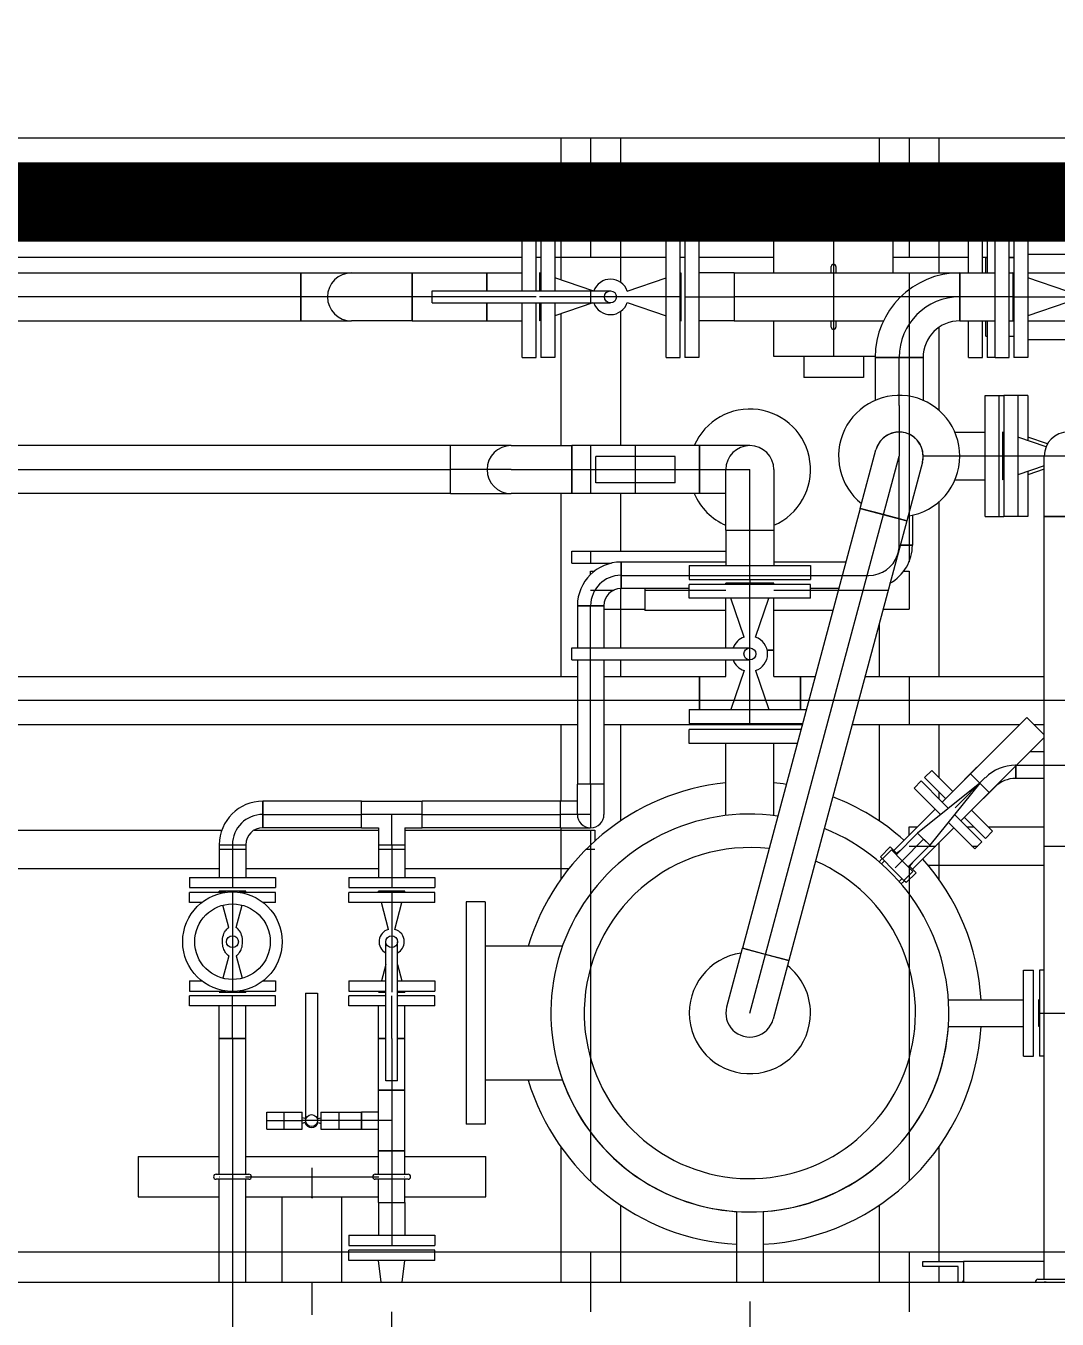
# Model space of a CAD drawing. Header units: inches. Extents: x 517790 to 538444, y 301815 to 302461.
# Drawn here: x 517889.4 to 517890.623, y 302347.446 to 302348.98 of the extents above; entities that cross this region are included whole.
import ezdxf

# ---------------------------------------------------------------- set-up
doc = ezdxf.new("R2010")
doc.units = ezdxf.units.IN
doc.header["$MEASUREMENT"] = 0
doc.linetypes.add('BLAST PROOF PARTITION-EMBED 1_DWG$0$DIVIDE2', pattern=[0.625, 0.25, -0.125, 0, -0.125, 0, -0.125])
doc.layers.add('Layout', color=6, linetype='Continuous', lineweight=15)
for name, color, linetype in [('电气-接地设计-接地线', 3, '接地线'), ('硅胶总平面底图 工艺装置区', 253, 'Continuous'), ('硅胶总平面底图0804', 253, 'Continuous')]:
    doc.layers.add(name, color=color, linetype=linetype)
doc.styles.add('EESLTYPE', font='TXT.shx')
doc.linetypes.add('接地线', pattern='A,500,["/",EESLTYPE,S=200,R=0,X=0,Y=-100],-200,60,-200', length=960)

msp = doc.modelspace()

# ---------------------------------------------------------------- linework, layer by layer
at = {"layer": 'Layout', "color": 9, "lineweight": -3}
msp.add_arc((517888.1581, 302345.937), 10.9625, 0, 86.22389, dxfattribs=at)
at = {"layer": '电气-接地设计-接地线', "color": 1, "linetype": '接地线', "ltscale": 0.005, "const_width": 0.0944}
msp.add_lwpolyline([(517880.4229, 302348.7714), (517892.3704, 302348.7714)], dxfattribs=at)
at = {"layer": '硅胶总平面底图 工艺装置区', "linetype": 'BLAST PROOF PARTITION-EMBED 1_DWG$0$DIVIDE2', "lineweight": -3, "ltscale": 400}
msp.add_line((517875.7208, 302348.8476), (517896.8661, 302348.8476), dxfattribs=at)
at = {"layer": '硅胶总平面底图 工艺装置区', "color": 253, "linetype": 'Continuous', "lineweight": -3}
for p, q in [((517889.1255, 302348.8476), (517891.2814, 302348.8476)), ((517890.0341, 302348.8476), (517890.1049, 302348.8476)), ((517890.0341, 302348.8476), (517890.0341, 302348.6788)), ((517890.0695, 302348.8476), (517890.0695, 302348.706)), ((517890.1049, 302348.8476), (517890.1049, 302348.6761)), ((517890.4117, 302348.8476), (517890.4117, 302348.7296)), ((517890.4117, 302348.8476), (517890.4825, 302348.8476)), ((517890.4471, 302348.8476), (517890.4471, 302348.706)), ((517890.4825, 302348.8476), (517890.4825, 302348.6873)), ((517890.3222, 302348.7805), (517890.3222, 302348.7296)), ((517890.3222, 302348.7805), (517890.393, 302348.7805)), ((517890.393, 302348.7805), (517890.393, 302348.7296)), ((517889.9883, 302348.6659), (517889.9883, 302348.7308)), ((517889.9883, 302348.7308), (517890.0048, 302348.7308)), ((517890.0048, 302348.6659), (517890.0048, 302348.7308)), ((517890.0105, 302348.7308), (517890.0105, 302348.6659)), ((517890.027, 302348.7308), (517890.0105, 302348.7308)), ((517890.027, 302348.7308), (517890.027, 302348.6659)), ((517890.1589, 302348.6588), (517890.1589, 302348.7308)), ((517890.1589, 302348.7308), (517890.1755, 302348.7308)), ((517890.1755, 302348.6588), (517890.1755, 302348.7308)), ((517890.1811, 302348.7308), (517890.1811, 302348.6588)), ((517890.1976, 302348.7308), (517890.1811, 302348.7308)), ((517890.1976, 302348.7308), (517890.1976, 302348.6588)), ((517890.5176, 302348.6873), (517890.5176, 302348.7308)), ((517890.5176, 302348.7308), (517890.5341, 302348.7308)), ((517890.5341, 302348.6873), (517890.5341, 302348.7308)), ((517890.5397, 302348.7308), (517890.5397, 302348.6873)), ((517890.5493, 302348.7308), (517890.5397, 302348.7308)), ((517890.5493, 302348.6588), (517890.5493, 302348.7308)), ((517890.5493, 302348.7308), (517890.5658, 302348.7308)), ((517890.5658, 302348.6588), (517890.5658, 302348.7308)), ((517890.5715, 302348.7308), (517890.5715, 302348.6588)), ((517890.588, 302348.7308), (517890.5715, 302348.7308)), ((517890.588, 302348.7308), (517890.588, 302348.6588)), ((517890.4284, 302348.7296), (517890.2868, 302348.7296)), ((517890.2868, 302348.6873), (517890.2868, 302348.7296)), ((517890.3576, 302348.7296), (517890.3576, 302348.588)), ((517890.4284, 302348.6873), (517890.4284, 302348.7296)), ((517889.3335, 302348.706), (517889.9883, 302348.706)), ((517890.0048, 302348.706), (517890.0105, 302348.706)), ((517890.027, 302348.706), (517890.1589, 302348.706)), ((517890.1755, 302348.706), (517890.1811, 302348.706)), ((517890.1976, 302348.706), (517890.2868, 302348.706)), ((517890.4284, 302348.706), (517890.5176, 302348.706)), ((517890.5341, 302348.706), (517890.5397, 302348.706)), ((517890.5383, 302348.6873), (517890.5383, 302348.7056)), ((517890.5383, 302348.7056), (517890.5397, 302348.7056)), ((517890.5658, 302348.706), (517890.5715, 302348.706)), ((517890.5658, 302348.7056), (517890.5715, 302348.7056)), ((517890.588, 302348.7093), (517890.6908, 302348.7093)), ((517889.3172, 302348.6873), (517889.7259, 302348.6873)), ((517889.7259, 302348.6588), (517889.7259, 302348.6873)), ((517889.7259, 302348.6873), (517889.7859, 302348.6873)), ((517889.7259, 302348.6873), (517889.7259, 302348.6304)), ((517889.7859, 302348.6873), (517889.8578, 302348.6873)), ((517889.8578, 302348.6873), (517889.8578, 302348.6588)), ((517889.8578, 302348.6873), (517889.9463, 302348.6873)), ((517889.8578, 302348.6304), (517889.8578, 302348.6873)), ((517889.9463, 302348.6873), (517889.9463, 302348.6659)), ((517889.9463, 302348.6659), (517889.9463, 302348.6873)), ((517889.9463, 302348.6873), (517889.9883, 302348.6873)), ((517890.009, 302348.6873), (517890.009, 302348.6659)), ((517890.0105, 302348.6868), (517890.009, 302348.6873)), ((517890.1755, 302348.6868), (517890.1769, 302348.6873)), ((517890.1769, 302348.6304), (517890.1769, 302348.6873)), ((517890.2396, 302348.6873), (517890.1976, 302348.6873)), ((517890.2396, 302348.6873), (517890.2396, 302348.6588)), ((517890.2396, 302348.6873), (517890.5073, 302348.6873)), ((517890.2396, 302348.6873), (517890.2396, 302348.6588)), ((517890.3548, 302348.6873), (517890.3548, 302348.6947)), ((517890.3604, 302348.6947), (517890.3604, 302348.6873)), ((517890.4471, 302348.6873), (517890.4471, 302348.3444)), ((517890.5073, 302348.6873), (517890.5073, 302348.6304)), ((517890.5073, 302348.6588), (517890.5073, 302348.6873)), ((517890.5073, 302348.6873), (517890.5493, 302348.6873)), ((517890.5658, 302348.6873), (517890.5715, 302348.6873)), ((517890.57, 302348.6873), (517890.57, 302348.6304)), ((517890.5715, 302348.6868), (517890.57, 302348.6873)), ((517890.588, 302348.6873), (517890.7199, 302348.6873)), ((517890.0721, 302348.6659), (517890.027, 302348.6812)), ((517890.1128, 302348.6656), (517890.1589, 302348.6812)), ((517890.6341, 302348.6656), (517890.588, 302348.6812)), ((517889.7259, 302348.6588), (517889.3172, 302348.6588)), ((517889.7574, 302348.6588), (517889.7259, 302348.6588)), ((517889.7259, 302348.6588), (517889.726, 302348.6588)), ((517889.7259, 302348.6304), (517889.7259, 302348.6588)), ((517889.726, 302348.6588), (517889.726, 302348.6588)), ((517889.7859, 302348.6588), (517889.7574, 302348.6588)), ((517889.8578, 302348.6588), (517889.7859, 302348.6588)), ((517889.8817, 302348.6588), (517889.8578, 302348.6588)), ((517889.8578, 302348.6588), (517889.8578, 302348.6304)), ((517889.8578, 302348.6588), (517889.8578, 302348.6588)), ((517889.8578, 302348.6588), (517889.8578, 302348.6588)), ((517889.8817, 302348.6588), (517889.8817, 302348.6659)), ((517889.8817, 302348.6659), (517890.093, 302348.6659)), ((517889.9463, 302348.6588), (517889.8817, 302348.6588)), ((517889.8817, 302348.6518), (517889.8817, 302348.6588)), ((517890.0048, 302348.6588), (517889.9463, 302348.6588)), ((517890.1769, 302348.6588), (517890.009, 302348.6588)), ((517890.0695, 302348.6668), (517890.0695, 302348.6509)), ((517890.1589, 302348.5869), (517890.1589, 302348.6588)), ((517890.1755, 302348.5869), (517890.1755, 302348.6588)), ((517890.1811, 302348.6588), (517890.2396, 302348.6588)), ((517890.1811, 302348.6588), (517890.1811, 302348.5869)), ((517890.1976, 302348.6588), (517890.1976, 302348.5869)), ((517890.4373, 302348.6588), (517890.2396, 302348.6588)), ((517890.2396, 302348.6588), (517890.2396, 302348.6304)), ((517890.2396, 302348.6588), (517890.2396, 302348.6304)), ((517890.5073, 302348.6588), (517890.4373, 302348.6588)), ((517890.5073, 302348.6588), (517890.5073, 302348.6588)), ((517890.5073, 302348.6588), (517890.5073, 302348.6588)), ((517890.5658, 302348.6588), (517890.5073, 302348.6588)), ((517890.5073, 302348.6304), (517890.5073, 302348.6588)), ((517890.5493, 302348.5869), (517890.5493, 302348.6588)), ((517890.57, 302348.6588), (517890.5658, 302348.6588)), ((517890.5658, 302348.5869), (517890.5658, 302348.6588)), ((517890.57, 302348.6588), (517890.7379, 302348.6588)), ((517890.5715, 302348.6588), (517890.5715, 302348.5869)), ((517890.588, 302348.6588), (517890.588, 302348.5869)), ((517889.8817, 302348.6518), (517890.093, 302348.6518)), ((517889.9463, 302348.6518), (517889.9463, 302348.6304)), ((517889.9463, 302348.6304), (517889.9463, 302348.6518)), ((517889.9883, 302348.5869), (517889.9883, 302348.6518)), ((517890.0048, 302348.5869), (517890.0048, 302348.6518)), ((517890.009, 302348.6518), (517890.009, 302348.6304)), ((517890.0105, 302348.6518), (517890.0105, 302348.5869)), ((517890.027, 302348.6518), (517890.027, 302348.5869)), ((517890.0721, 302348.6518), (517890.027, 302348.6365)), ((517890.0341, 302348.6389), (517890.0341, 302348.4824)), ((517890.1049, 302348.6416), (517890.1049, 302348.4824)), ((517890.1128, 302348.6521), (517890.1589, 302348.6365)), ((517890.6341, 302348.6521), (517890.588, 302348.6365)), ((517889.3172, 302348.6304), (517889.7259, 302348.6304)), ((517889.7259, 302348.6304), (517889.7859, 302348.6304)), ((517889.8578, 302348.6304), (517889.7859, 302348.6304)), ((517889.8578, 302348.6304), (517889.9463, 302348.6304)), ((517889.9463, 302348.6304), (517889.9883, 302348.6304)), ((517890.0105, 302348.6309), (517890.009, 302348.6304)), ((517890.1755, 302348.6309), (517890.1769, 302348.6304)), ((517890.2396, 302348.6304), (517890.1976, 302348.6304)), ((517890.2396, 302348.6304), (517890.4168, 302348.6304)), ((517890.2868, 302348.588), (517890.2868, 302348.6304)), ((517890.3548, 302348.623), (517890.3548, 302348.6304)), ((517890.3604, 302348.6304), (517890.3604, 302348.623)), ((517890.5073, 302348.6304), (517890.5493, 302348.6304)), ((517890.5176, 302348.5869), (517890.5176, 302348.6304)), ((517890.5341, 302348.5869), (517890.5341, 302348.6304)), ((517890.5383, 302348.6121), (517890.5383, 302348.6304)), ((517890.5397, 302348.6304), (517890.5397, 302348.5869)), ((517890.5658, 302348.6304), (517890.5715, 302348.6304)), ((517890.5715, 302348.6309), (517890.57, 302348.6304)), ((517890.588, 302348.6304), (517890.7199, 302348.6304)), ((517890.4825, 302348.6226), (517890.4825, 302348.5244)), ((517890.5383, 302348.6121), (517890.5397, 302348.6121)), ((517890.5658, 302348.6121), (517890.5715, 302348.6121)), ((517890.588, 302348.6083), (517890.6908, 302348.6083)), ((517889.9883, 302348.5869), (517890.0048, 302348.5869)), ((517890.027, 302348.5869), (517890.0105, 302348.5869)), ((517890.1589, 302348.5869), (517890.1755, 302348.5869)), ((517890.1976, 302348.5869), (517890.1811, 302348.5869)), ((517890.4069, 302348.588), (517890.2868, 302348.588)), ((517890.3222, 302348.588), (517890.3222, 302348.5632)), ((517890.393, 302348.588), (517890.393, 302348.5632)), ((517890.4639, 302348.5869), (517890.4069, 302348.5869)), ((517890.4069, 302348.5869), (517890.4069, 302348.5361)), ((517890.4069, 302348.5869), (517890.4639, 302348.5869)), ((517890.4354, 302348.542), (517890.4354, 302348.5869)), ((517890.4354, 302348.5869), (517890.4354, 302348.5869)), ((517890.4354, 302348.5869), (517890.4354, 302348.5869)), ((517890.4639, 302348.5869), (517890.4639, 302348.5361)), ((517890.5176, 302348.5869), (517890.5341, 302348.5869)), ((517890.5493, 302348.5869), (517890.5397, 302348.5869)), ((517890.5493, 302348.5869), (517890.5658, 302348.5869)), ((517890.588, 302348.5869), (517890.5715, 302348.5869)), ((517890.393, 302348.5632), (517890.3222, 302348.5632)), ((517890.4354, 302348.53), (517890.4354, 302348.542)), ((517890.5373, 302348.47), (517890.5373, 302348.542)), ((517890.5373, 302348.542), (517890.5538, 302348.542)), ((517890.5538, 302348.47), (517890.5538, 302348.542)), ((517890.5538, 302348.542), (517890.5595, 302348.542)), ((517890.5595, 302348.542), (517890.5595, 302348.47)), ((517890.576, 302348.542), (517890.5595, 302348.542)), ((517890.576, 302348.542), (517890.576, 302348.47)), ((517890.588, 302348.542), (517890.576, 302348.542)), ((517890.588, 302348.542), (517890.588, 302348.4884)), ((517890.4354, 302348.53), (517890.4354, 302348.47)), ((517890.4354, 302348.53), (517890.4354, 302348.53)), ((517890.5014, 302348.4985), (517890.5373, 302348.4985)), ((517890.558, 302348.4985), (517890.558, 302348.47)), ((517890.5595, 302348.498), (517890.558, 302348.4985)), ((517890.6096, 302348.481), (517890.576, 302348.4924)), ((517890.6114, 302348.4845), (517890.588, 302348.4924)), ((517889.9032, 302348.4824), (517889.3172, 302348.4824)), ((517889.9032, 302348.4254), (517889.9032, 302348.4824)), ((517889.9032, 302348.4539), (517889.9032, 302348.4824)), ((517889.9751, 302348.4824), (517889.9032, 302348.4824)), ((517889.9751, 302348.4824), (517890.0471, 302348.4824)), ((517890.0471, 302348.4254), (517890.0471, 302348.4824)), ((517890.1227, 302348.4824), (517890.0471, 302348.4824)), ((517890.0471, 302348.4824), (517890.0471, 302348.4254)), ((517890.0695, 302348.4824), (517890.0695, 302348.4254)), ((517890.1227, 302348.4254), (517890.1227, 302348.4824)), ((517890.1984, 302348.4824), (517890.1227, 302348.4824)), ((517890.1984, 302348.4254), (517890.1984, 302348.4824)), ((517890.1984, 302348.4824), (517890.1984, 302348.4254)), ((517890.2583, 302348.4824), (517890.1984, 302348.4824)), ((517890.3893, 302348.4079), (517890.4079, 302348.4774)), ((517890.4168, 302348.4006), (517890.4354, 302348.47)), ((517890.4354, 302348.4221), (517890.4354, 302348.47)), ((517890.4953, 302348.47), (517890.4639, 302348.47)), ((517890.5073, 302348.47), (517890.4953, 302348.47)), ((517890.4953, 302348.47), (517890.4953, 302348.47)), ((517890.5538, 302348.47), (517890.5073, 302348.47)), ((517890.5373, 302348.3981), (517890.5373, 302348.47)), ((517890.5538, 302348.3981), (517890.5538, 302348.47)), ((517890.558, 302348.47), (517890.5538, 302348.47)), ((517890.6074, 302348.47), (517890.558, 302348.47)), ((517890.558, 302348.47), (517890.558, 302348.4416)), ((517890.5595, 302348.47), (517890.5595, 302348.3981)), ((517890.576, 302348.47), (517890.576, 302348.3981)), ((517890.6074, 302348.3981), (517890.6074, 302348.47)), ((517890.6359, 302348.47), (517890.6074, 302348.47)), ((517890.1227, 302348.4696), (517890.0755, 302348.4696)), ((517890.0755, 302348.4382), (517890.0755, 302348.4696)), ((517890.1699, 302348.4696), (517890.1227, 302348.4696)), ((517890.1699, 302348.4382), (517890.1699, 302348.4696)), ((517890.4629, 302348.4627), (517890.4443, 302348.3932)), ((517890.6074, 302348.4583), (517890.576, 302348.4477)), ((517889.3172, 302348.4539), (517889.9032, 302348.4539)), ((517889.9032, 302348.4539), (517889.9032, 302348.4539)), ((517889.9032, 302348.4539), (517889.9032, 302348.4539)), ((517889.9466, 302348.4539), (517889.9032, 302348.4539)), ((517889.9032, 302348.4254), (517889.9032, 302348.4539)), ((517889.9751, 302348.4539), (517889.9466, 302348.4539)), ((517889.9751, 302348.4539), (517890.0471, 302348.4539)), ((517890.047, 302348.4539), (517890.047, 302348.4539)), ((517890.0471, 302348.4539), (517890.047, 302348.4539)), ((517890.0471, 302348.4539), (517890.0755, 302348.4539)), ((517890.0755, 302348.4539), (517890.1227, 302348.4539)), ((517890.1227, 302348.4539), (517890.1227, 302348.4539)), ((517890.1227, 302348.4539), (517890.1227, 302348.4539)), ((517890.1227, 302348.4539), (517890.1699, 302348.4539)), ((517890.1699, 302348.4539), (517890.1984, 302348.4539)), ((517890.1984, 302348.4539), (517890.2298, 302348.4539)), ((517890.1984, 302348.4539), (517890.1984, 302348.4539)), ((517890.2298, 302348.4539), (517890.2583, 302348.4539)), ((517890.2298, 302348.3819), (517890.2298, 302348.4539)), ((517890.2583, 302348.3819), (517890.2583, 302348.4539)), ((517890.2868, 302348.4539), (517890.2868, 302348.3819)), ((517890.5014, 302348.4416), (517890.5373, 302348.4416)), ((517890.5595, 302348.4421), (517890.558, 302348.4416)), ((517890.6074, 302348.4543), (517890.588, 302348.4477)), ((517890.588, 302348.4517), (517890.588, 302348.3981)), ((517889.9032, 302348.4254), (517889.3172, 302348.4254)), ((517889.9032, 302348.4254), (517889.9751, 302348.4254)), ((517890.0471, 302348.4254), (517889.9751, 302348.4254)), ((517890.0341, 302348.4254), (517890.0341, 302348.2084)), ((517890.1227, 302348.4254), (517890.0471, 302348.4254)), ((517890.1227, 302348.4382), (517890.0755, 302348.4382)), ((517890.1049, 302348.4254), (517890.1049, 302348.3571)), ((517890.1699, 302348.4382), (517890.1227, 302348.4382)), ((517890.1984, 302348.4254), (517890.1227, 302348.4254)), ((517890.2298, 302348.4254), (517890.1984, 302348.4254)), ((517890.4354, 302348.3644), (517890.4354, 302348.4221)), ((517890.4354, 302348.4221), (517890.4354, 302348.4221)), ((517890.4825, 302348.4157), (517890.4825, 302348.2084)), ((517890.3893, 302348.4079), (517890.2494, 302347.8861)), ((517890.2769, 302347.8787), (517890.4168, 302348.4006)), ((517890.4443, 302348.3932), (517890.3044, 302347.8714)), ((517890.3893, 302348.4079), (517890.4443, 302348.3932)), ((517890.4168, 302348.4006), (517890.3893, 302348.4079)), ((517890.4168, 302348.4006), (517890.4168, 302348.4006)), ((517890.4168, 302348.4006), (517890.4168, 302348.4006)), ((517890.4443, 302348.3932), (517890.4168, 302348.4006)), ((517890.4511, 302348.3999), (517890.4511, 302348.3644)), ((517890.5373, 302348.3981), (517890.5538, 302348.3981)), ((517890.5538, 302348.3981), (517890.5595, 302348.3981)), ((517890.576, 302348.3981), (517890.5595, 302348.3981)), ((517890.588, 302348.3981), (517890.576, 302348.3981)), ((517890.6644, 302348.3981), (517890.6074, 302348.3981)), ((517890.6074, 302348.3981), (517890.6644, 302348.3981)), ((517890.6074, 302347.4935), (517890.6074, 302348.3981)), ((517890.2298, 302348.3819), (517890.2583, 302348.3819)), ((517890.2298, 302348.3819), (517890.2298, 302348.34)), ((517890.2298, 302348.3819), (517890.2868, 302348.3819)), ((517890.2583, 302348.382), (517890.2583, 302348.3819)), ((517890.2583, 302348.382), (517890.2583, 302348.382)), ((517890.2583, 302348.3234), (517890.2583, 302348.3819)), ((517890.2583, 302348.3819), (517890.2868, 302348.3819)), ((517890.2868, 302348.3819), (517890.2868, 302348.34)), ((517890.4354, 302348.3644), (517890.4354, 302348.3644)), ((517890.4354, 302348.3644), (517890.4354, 302348.3644)), ((517890.4511, 302348.3644), (517890.4366, 302348.3644)), ((517890.4366, 302348.3644), (517890.4511, 302348.3644)), ((517890.047, 302348.343), (517890.047, 302348.3571)), ((517890.047, 302348.3571), (517890.2298, 302348.3571)), ((517890.0695, 302348.3571), (517890.0695, 302348.343)), ((517890.047, 302348.343), (517890.0943, 302348.343)), ((517890.0695, 302348.3297), (517890.0695, 302348.3335)), ((517890.0695, 302348.3335), (517890.074, 302348.3335)), ((517890.1055, 302348.3442), (517890.1055, 302348.3127)), ((517890.1055, 302348.3284), (517890.1055, 302348.3442)), ((517890.2298, 302348.3442), (517890.1055, 302348.3442)), ((517890.1864, 302348.34), (517890.2583, 302348.34)), ((517890.1864, 302348.34), (517890.1864, 302348.3234)), ((517890.2583, 302348.34), (517890.3303, 302348.34)), ((517890.3722, 302348.3442), (517890.2868, 302348.3442)), ((517890.3303, 302348.34), (517890.3303, 302348.3234)), ((517890.4409, 302348.3335), (517890.4471, 302348.3335)), ((517890.4471, 302348.3335), (517890.4471, 302348.2882)), ((517890.1055, 302348.3284), (517890.1055, 302348.3284)), ((517890.1055, 302348.3284), (517890.1055, 302348.3284)), ((517890.1055, 302348.3284), (517890.1864, 302348.3284)), ((517890.1055, 302348.3127), (517890.1055, 302348.3284)), ((517890.1864, 302348.3284), (517890.3303, 302348.3284)), ((517890.1864, 302348.3234), (517890.2583, 302348.3234)), ((517890.2583, 302348.3178), (517890.1864, 302348.3178)), ((517890.1864, 302348.3013), (517890.1864, 302348.3178)), ((517890.2583, 302348.3192), (517890.2298, 302348.3192)), ((517890.2303, 302348.3178), (517890.2298, 302348.3192)), ((517890.2583, 302348.3234), (517890.2583, 302348.3192)), ((517890.2583, 302348.3234), (517890.3303, 302348.3234)), ((517890.2583, 302348.1514), (517890.2583, 302348.3192)), ((517890.2868, 302348.3192), (517890.2583, 302348.3192)), ((517890.3303, 302348.3178), (517890.2583, 302348.3178)), ((517890.2863, 302348.3178), (517890.2868, 302348.3192)), ((517890.3303, 302348.3284), (517890.368, 302348.3284)), ((517890.3303, 302348.3013), (517890.3303, 302348.3178)), ((517890.368, 302348.3284), (517890.3994, 302348.3284)), ((517890.3994, 302348.3284), (517890.3994, 302348.3284)), ((517890.3994, 302348.3284), (517890.3994, 302348.3284)), ((517890.0695, 302348.3109), (517890.0972, 302348.3109)), ((517890.1049, 302348.3127), (517890.1049, 302348.2424)), ((517890.1864, 302348.3127), (517890.1055, 302348.3127)), ((517890.1339, 302348.3127), (517890.1339, 302348.2869)), ((517890.1339, 302348.3109), (517890.2298, 302348.3109)), ((517890.2583, 302348.3013), (517890.1864, 302348.3013)), ((517890.2298, 302348.2424), (517890.2298, 302348.3013)), ((517890.2516, 302348.2552), (517890.2359, 302348.3013)), ((517890.3303, 302348.3013), (517890.2583, 302348.3013)), ((517890.2651, 302348.2552), (517890.2807, 302348.3013)), ((517890.2868, 302348.3109), (517890.4222, 302348.3109)), ((517890.2868, 302348.2398), (517890.2868, 302348.3013)), ((517890.3637, 302348.3127), (517890.3303, 302348.3127)), ((517890.0853, 302348.2925), (517890.0538, 302348.2925)), ((517890.0538, 302348.2925), (517890.0538, 302348.2424)), ((517890.0538, 302348.2925), (517890.0853, 302348.2925)), ((517890.0695, 302348.2424), (517890.0695, 302348.2925)), ((517890.0695, 302348.2925), (517890.0695, 302348.2925)), ((517890.0695, 302348.2925), (517890.0695, 302348.2925)), ((517890.0853, 302348.2925), (517890.0853, 302348.2424)), ((517890.0853, 302348.2882), (517890.1339, 302348.2882)), ((517890.2298, 302348.2869), (517890.1339, 302348.2869)), ((517890.3568, 302348.2869), (517890.2868, 302348.2869)), ((517890.4161, 302348.2882), (517890.4471, 302348.2882)), ((517890.4117, 302348.2717), (517890.4117, 302348.2084)), ((517890.047, 302348.2353), (517890.047, 302348.2424)), ((517890.047, 302348.2424), (517890.2583, 302348.2424)), ((517890.0695, 302348.2282), (517890.0695, 302348.2424)), ((517890.2788, 302348.2398), (517890.2868, 302348.2398)), ((517890.2868, 302348.2398), (517890.2788, 302348.2398)), ((517890.2868, 302348.2084), (517890.2868, 302348.2398)), ((517890.047, 302348.2282), (517890.047, 302348.2353)), ((517890.047, 302348.2282), (517890.2583, 302348.2282)), ((517890.0538, 302348.2282), (517890.0538, 302348.0808)), ((517890.0695, 302348.0808), (517890.0695, 302348.2282)), ((517890.0853, 302348.2282), (517890.0853, 302348.0808)), ((517890.1049, 302348.2282), (517890.1049, 302348.2084)), ((517890.2298, 302348.2084), (517890.2298, 302348.2282)), ((517890.2516, 302348.2155), (517890.2359, 302348.1694)), ((517890.2651, 302348.2155), (517890.2807, 302348.1694)), ((517889.3172, 302348.2084), (517890.0538, 302348.2084)), ((517890.0853, 302348.2084), (517890.1984, 302348.2084)), ((517890.1984, 302348.1694), (517890.1984, 302348.2084)), ((517890.1984, 302348.2084), (517890.2298, 302348.2084)), ((517890.1984, 302348.2084), (517890.1984, 302348.1694)), ((517890.2868, 302348.2084), (517890.3183, 302348.2084)), ((517890.3183, 302348.2084), (517890.3183, 302348.1694)), ((517890.3183, 302348.2084), (517890.3358, 302348.2084)), ((517890.3183, 302348.1694), (517890.3183, 302348.2084)), ((517890.3947, 302348.2084), (517890.6074, 302348.2084)), ((517890.4471, 302348.2084), (517890.4471, 302348.1514)), ((517890.0538, 302348.1799), (517889.3172, 302348.1799)), ((517890.0853, 302348.1799), (517890.0538, 302348.1799)), ((517890.1984, 302348.1799), (517890.0853, 302348.1799)), ((517890.2395, 302348.1799), (517890.1984, 302348.1799)), ((517890.1984, 302348.1799), (517890.1984, 302348.1799)), ((517890.1984, 302348.1799), (517890.1984, 302348.1799)), ((517890.2771, 302348.1799), (517890.2395, 302348.1799)), ((517890.3183, 302348.1799), (517890.2771, 302348.1799)), ((517890.3282, 302348.1799), (517890.3183, 302348.1799)), ((517890.3183, 302348.1799), (517890.3183, 302348.1799)), ((517890.3871, 302348.1799), (517890.3282, 302348.1799)), ((517890.6074, 302348.1799), (517890.3871, 302348.1799)), ((517890.6644, 302348.1799), (517890.6074, 302348.1799)), ((517890.1864, 302348.1694), (517890.2583, 302348.1694)), ((517890.1864, 302348.1694), (517890.1864, 302348.1528)), ((517890.2583, 302348.1694), (517890.3253, 302348.1694)), ((517889.3172, 302348.1514), (517890.0538, 302348.1514)), ((517890.0341, 302348.1514), (517890.0341, 302348.0606)), ((517890.0853, 302348.1514), (517890.1984, 302348.1514)), ((517890.1049, 302348.1514), (517890.1049, 302348.0371)), ((517890.1864, 302348.1528), (517890.2583, 302348.1528)), ((517890.1984, 302348.1514), (517890.1984, 302348.1528)), ((517890.1984, 302348.1528), (517890.1984, 302348.1514)), ((517890.1984, 302348.1514), (517890.2298, 302348.1514)), ((517890.2303, 302348.1528), (517890.2298, 302348.1514)), ((517890.2298, 302348.1514), (517890.2868, 302348.1514)), ((517890.2583, 302348.1528), (517890.3209, 302348.1528)), ((517890.2863, 302348.1528), (517890.2868, 302348.1514)), ((517890.2868, 302348.1514), (517890.3183, 302348.1514)), ((517890.3183, 302348.1528), (517890.3183, 302348.1514)), ((517890.3183, 302348.1514), (517890.3183, 302348.1528)), ((517890.3183, 302348.1514), (517890.3205, 302348.1514)), ((517890.3795, 302348.1514), (517890.5783, 302348.1514)), ((517890.4117, 302348.1514), (517890.4117, 302348.0371)), ((517890.4825, 302348.1514), (517890.4825, 302348.0886)), ((517890.5868, 302348.16), (517890.5201, 302348.0932)), ((517890.6074, 302348.1394), (517890.5868, 302348.16)), ((517890.5954, 302348.1514), (517890.6074, 302348.1514)), ((517890.2583, 302348.1458), (517890.1864, 302348.1458)), ((517890.1864, 302348.1292), (517890.1864, 302348.1458)), ((517890.319, 302348.1458), (517890.2583, 302348.1458)), ((517890.6074, 302348.1361), (517890.5423, 302348.071)), ((517890.2583, 302348.1292), (517890.1864, 302348.1292)), ((517890.2298, 302348.0435), (517890.2298, 302348.1292)), ((517890.3146, 302348.1292), (517890.2583, 302348.1292)), ((517890.2868, 302348.0435), (517890.2868, 302348.1292)), ((517890.6074, 302348.1191), (517890.5904, 302348.1191)), ((517890.5736, 302348.1034), (517890.5735, 302348.1034)), ((517890.5735, 302348.1034), (517890.5735, 302348.1034)), ((517890.5736, 302348.1034), (517890.5747, 302348.1034)), ((517890.5736, 302348.0876), (517890.5736, 302348.1023)), ((517890.5736, 302348.1023), (517890.5736, 302348.0876)), ((517890.5747, 302348.1034), (517890.6074, 302348.1034)), ((517890.6074, 302348.1034), (517890.6644, 302348.1034)), ((517890.4741, 302348.0971), (517890.4656, 302348.0885)), ((517890.4656, 302348.0885), (517890.4905, 302348.0636)), ((517890.4741, 302348.0971), (517890.499, 302348.0722)), ((517890.5201, 302348.0932), (517890.4862, 302348.0593)), ((517890.5264, 302348.0996), (517890.499, 302348.0722)), ((517890.5016, 302348.0525), (517890.5375, 302348.0885)), ((517890.5423, 302348.071), (517890.5201, 302348.0932)), ((517890.5264, 302348.0996), (517890.5264, 302348.0996)), ((517890.5264, 302348.0996), (517890.5264, 302348.0996)), ((517890.5375, 302348.0885), (517890.5375, 302348.0885)), ((517890.5375, 302348.0885), (517890.5375, 302348.0885)), ((517890.6074, 302348.0876), (517890.5736, 302348.0876)), ((517890.0853, 302348.0808), (517890.0538, 302348.0808)), ((517890.0853, 302348.0808), (517890.0538, 302348.0808)), ((517890.0538, 302348.0448), (517890.0538, 302348.0808)), ((517890.0695, 302348.0808), (517890.0695, 302348.0808)), ((517890.0695, 302348.0808), (517890.0695, 302348.0808)), ((517890.0695, 302348.0808), (517890.0695, 302348.0448)), ((517890.0853, 302348.0808), (517890.0853, 302348.0448)), ((517890.4531, 302348.076), (517890.4616, 302348.0846)), ((517890.4846, 302348.0445), (517890.4531, 302348.076)), ((517890.5312, 302348.0821), (517890.4573, 302348.0225)), ((517890.4865, 302348.0596), (517890.4616, 302348.0846)), ((517890.5312, 302348.0821), (517890.4716, 302348.0083)), ((517890.4825, 302348.0716), (517890.4825, 302348.0636)), ((517890.5423, 302348.071), (517890.5084, 302348.0371)), ((517890.5487, 302348.0773), (517890.5213, 302348.0499)), ((517890.5486, 302348.0773), (517890.5487, 302348.0773)), ((517890.5486, 302348.0773), (517890.5487, 302348.0773)), ((517889.6807, 302348.0606), (517889.6807, 302348.0291)), ((517889.6807, 302348.0291), (517889.6807, 302348.0606)), ((517889.7976, 302348.0606), (517889.6807, 302348.0606)), ((517889.7976, 302348.0291), (517889.7976, 302348.0606)), ((517889.7976, 302348.0291), (517889.7976, 302348.0606)), ((517889.7976, 302348.0606), (517889.8695, 302348.0606)), ((517889.8695, 302348.0291), (517889.8695, 302348.0606)), ((517889.8695, 302348.0291), (517889.8695, 302348.0606)), ((517890.0336, 302348.0606), (517889.8695, 302348.0606)), ((517890.0336, 302348.0448), (517890.0336, 302348.0606)), ((517890.0538, 302348.0606), (517890.0336, 302348.0606)), ((517890.0336, 302348.0291), (517890.0336, 302348.0606)), ((517890.4937, 302348.0518), (517890.4862, 302348.0593)), ((517889.6807, 302348.0448), (517889.6807, 302348.0448)), ((517889.6807, 302348.0448), (517889.6807, 302348.0448)), ((517889.6807, 302348.0448), (517889.7976, 302348.0448)), ((517889.7976, 302348.0448), (517889.7976, 302348.0448)), ((517889.7976, 302348.0448), (517889.7976, 302348.0448)), ((517889.8695, 302348.0448), (517889.7976, 302348.0448)), ((517889.8335, 302348.0089), (517889.8335, 302348.0448)), ((517889.8695, 302348.0448), (517889.8695, 302348.0448)), ((517889.8695, 302348.0448), (517890.0336, 302348.0448)), ((517890.0336, 302348.0448), (517890.0336, 302348.0448)), ((517890.0336, 302348.0448), (517890.0336, 302348.0448)), ((517890.0538, 302348.0448), (517890.0336, 302348.0448)), ((517890.0336, 302348.0291), (517890.0336, 302348.0448)), ((517890.0695, 302348.0448), (517890.0538, 302348.0448)), ((517890.0695, 302348.0448), (517890.0695, 302348.0291)), ((517890.4289, 302348.0021), (517890.4779, 302348.0512)), ((517890.5084, 302348.0371), (517890.5009, 302348.0446)), ((517890.5127, 302348.0414), (517890.5376, 302348.0165)), ((517890.5212, 302348.0499), (517890.5461, 302348.025)), ((517889.3037, 302348.0262), (517889.632, 302348.0262)), ((517889.6704, 302348.0262), (517889.8178, 302348.0262)), ((517889.7976, 302348.0291), (517889.6807, 302348.0291)), ((517889.7976, 302348.0291), (517889.8178, 302348.0291)), ((517889.8178, 302348.0291), (517889.8178, 302348.0089)), ((517889.8493, 302348.0291), (517889.8695, 302348.0291)), ((517889.8493, 302348.0291), (517889.8493, 302348.0089)), ((517889.8493, 302348.0262), (517890.0746, 302348.0262)), ((517890.0336, 302348.0291), (517889.8695, 302348.0291)), ((517890.0336, 302348.0291), (517890.0695, 302348.0291)), ((517890.0341, 302348.0291), (517890.0341, 302347.968)), ((517890.0695, 302348.0262), (517890.0695, 302347.6097)), ((517890.0746, 302348.0262), (517890.0746, 302348.0135)), ((517890.4471, 302348.0203), (517890.4471, 302348.03)), ((517890.4471, 302348.03), (517890.4568, 302348.03)), ((517890.4512, 302347.9799), (517890.5002, 302348.0289)), ((517890.5251, 302348.004), (517890.4936, 302348.0355)), ((517890.5336, 302348.0125), (517890.5087, 302348.0374)), ((517890.5161, 302348.03), (517890.5241, 302348.03)), ((517890.5461, 302348.025), (517890.5376, 302348.0165)), ((517890.5411, 302348.03), (517890.6074, 302348.03)), ((517890.4573, 302348.0225), (517890.4319, 302347.9971)), ((517890.439, 302347.9899), (517890.4644, 302348.0154)), ((517890.4573, 302348.0225), (517890.4716, 302348.0083)), ((517890.4644, 302348.0154), (517890.4573, 302348.0225)), ((517890.4716, 302348.0083), (517890.4644, 302348.0154)), ((517890.4825, 302348.0111), (517890.4825, 302347.968)), ((517890.5251, 302348.004), (517890.5336, 302348.0125)), ((517889.629, 302348.0089), (517889.6447, 302348.0089)), ((517889.629, 302348.0089), (517889.629, 302347.9701)), ((517889.629, 302348.0089), (517889.6605, 302348.0089)), ((517889.629, 302348.0036), (517889.6605, 302348.0036)), ((517889.6447, 302348.0089), (517889.6447, 302347.958)), ((517889.6447, 302348.0089), (517889.6605, 302348.0089)), ((517889.6447, 302348.0089), (517889.6447, 302348.0089)), ((517889.6447, 302348.0089), (517889.6447, 302348.0089)), ((517889.6605, 302348.0089), (517889.6605, 302347.9701)), ((517889.8178, 302348.0089), (517889.8493, 302348.0089)), ((517889.8178, 302348.0089), (517889.8335, 302348.0089)), ((517889.8178, 302348.0089), (517889.8178, 302347.9701)), ((517889.8178, 302348.0036), (517889.8493, 302348.0036)), ((517889.8335, 302348.0089), (517889.8335, 302348.0089)), ((517889.8335, 302348.0089), (517889.8335, 302347.958)), ((517889.8335, 302348.0089), (517889.8493, 302348.0089)), ((517889.8493, 302348.0089), (517889.8493, 302347.9701)), ((517890.0642, 302348.0036), (517890.0746, 302348.0036)), ((517890.4131, 302347.9947), (517890.4247, 302348.0063)), ((517890.4157, 302347.9921), (517890.4131, 302347.9947)), ((517890.4157, 302347.9921), (517890.4263, 302348.0027)), ((517890.433, 302347.9981), (517890.4247, 302348.0063)), ((517890.439, 302347.9899), (517890.4263, 302348.0027)), ((517890.4368, 302348.0019), (517890.4324, 302347.9986)), ((517890.4716, 302348.0083), (517890.4461, 302347.9828)), ((517890.4471, 302348.0074), (517890.4787, 302348.0074)), ((517890.5217, 302348.0074), (517890.5285, 302348.0074)), ((517890.6074, 302348.0074), (517891.0308, 302348.0074)), ((517889.1919, 302347.9809), (517889.629, 302347.9809)), ((517889.6605, 302347.9809), (517889.8178, 302347.9809)), ((517889.8493, 302347.9809), (517890.0439, 302347.9809)), ((517890.4115, 302347.9888), (517890.4152, 302347.9926)), ((517890.4143, 302347.9864), (517890.4178, 302347.9899)), ((517890.4284, 302347.9793), (517890.4157, 302347.9921)), ((517890.4411, 302347.9666), (517890.4284, 302347.9793)), ((517890.4305, 302347.9815), (517890.439, 302347.9899)), ((517890.4517, 302347.9772), (517890.439, 302347.9899)), ((517890.4471, 302347.9847), (517890.4471, 302347.6097)), ((517890.4554, 302347.9757), (517890.4472, 302347.9839)), ((517890.451, 302347.9877), (517890.4477, 302347.9834)), ((517890.4697, 302347.9847), (517890.6074, 302347.9847)), ((517889.5938, 302347.9701), (517889.6447, 302347.9701)), ((517889.5938, 302347.9701), (517889.5938, 302347.958)), ((517889.6447, 302347.9701), (517889.6957, 302347.9701)), ((517889.6957, 302347.9701), (517889.6957, 302347.958)), ((517889.7826, 302347.9701), (517889.8335, 302347.9701)), ((517889.7826, 302347.9701), (517889.7826, 302347.958)), ((517889.8335, 302347.9701), (517889.8845, 302347.9701)), ((517889.8845, 302347.9701), (517889.8845, 302347.958)), ((517890.4355, 302347.9652), (517890.439, 302347.9687)), ((517890.4379, 302347.9624), (517890.4416, 302347.9661)), ((517890.4411, 302347.9666), (517890.4517, 302347.9772)), ((517890.4438, 302347.964), (517890.4411, 302347.9666)), ((517890.4438, 302347.964), (517890.4554, 302347.9757)), ((517889.5938, 302347.958), (517889.6447, 302347.958)), ((517889.6371, 302347.9524), (517889.5938, 302347.9524)), ((517889.5938, 302347.9404), (517889.5938, 302347.9524)), ((517889.6605, 302347.9538), (517889.629, 302347.9538)), ((517889.6293, 302347.9524), (517889.629, 302347.9538)), ((517889.6447, 302347.958), (517889.6957, 302347.958)), ((517889.6447, 302347.9538), (517889.6447, 302347.8339)), ((517889.6957, 302347.9524), (517889.6523, 302347.9524)), ((517889.6601, 302347.9524), (517889.6605, 302347.9538)), ((517889.6957, 302347.9404), (517889.6957, 302347.9524)), ((517889.7826, 302347.958), (517889.8335, 302347.958)), ((517889.8335, 302347.9524), (517889.7826, 302347.9524)), ((517889.7826, 302347.9404), (517889.7826, 302347.9524)), ((517889.8493, 302347.9538), (517889.8178, 302347.9538)), ((517889.8181, 302347.9524), (517889.8178, 302347.9538)), ((517889.8335, 302347.958), (517889.8845, 302347.958)), ((517889.8335, 302347.9538), (517889.8335, 302347.8339)), ((517889.8845, 302347.9524), (517889.8335, 302347.9524)), ((517889.8489, 302347.9524), (517889.8493, 302347.9538)), ((517889.8845, 302347.9404), (517889.8845, 302347.9524)), ((517889.6084, 302347.9404), (517889.5938, 302347.9404)), ((517889.6403, 302347.9106), (517889.6333, 302347.9373)), ((517889.6491, 302347.9106), (517889.6561, 302347.9373)), ((517889.6957, 302347.9404), (517889.6811, 302347.9404)), ((517889.8335, 302347.9404), (517889.7826, 302347.9404)), ((517889.8297, 302347.9084), (517889.8213, 302347.9404)), ((517889.8845, 302347.9404), (517889.8335, 302347.9404)), ((517889.8373, 302347.9084), (517889.8457, 302347.9404)), ((517889.9218, 302347.9411), (517889.9218, 302347.8092)), ((517889.9443, 302347.9411), (517889.9218, 302347.9411)), ((517889.9443, 302347.9411), (517889.9443, 302347.8092)), ((517889.8264, 302347.729), (517889.8264, 302347.8939)), ((517889.8406, 302347.729), (517889.8406, 302347.8939)), ((517890.0361, 302347.8887), (517889.9443, 302347.8887)), ((517889.6403, 302347.8772), (517889.6333, 302347.8505)), ((517889.6491, 302347.8772), (517889.6561, 302347.8505)), ((517890.2308, 302347.8166), (517890.2494, 302347.8861)), ((517890.2494, 302347.8861), (517890.3044, 302347.8714)), ((517890.2769, 302347.8787), (517890.2494, 302347.8861)), ((517890.2583, 302347.8092), (517890.2769, 302347.8787)), ((517890.2769, 302347.8787), (517890.2769, 302347.8787)), ((517890.2769, 302347.8787), (517890.2769, 302347.8787)), ((517890.3044, 302347.8714), (517890.2769, 302347.8787)), ((517890.3044, 302347.8714), (517890.2858, 302347.8019)), ((517889.8264, 302347.867), (517889.8213, 302347.8474)), ((517889.8406, 302347.867), (517889.8457, 302347.8474)), ((517890.5828, 302347.8092), (517890.5828, 302347.8602)), ((517890.5828, 302347.8602), (517890.5948, 302347.8602)), ((517890.5948, 302347.8092), (517890.5948, 302347.8602)), ((517890.6019, 302347.8602), (517890.6019, 302347.8092)), ((517890.6074, 302347.8602), (517890.6019, 302347.8602)), ((517889.5938, 302347.8474), (517889.6084, 302347.8474)), ((517889.5938, 302347.8474), (517889.5938, 302347.8354)), ((517889.6811, 302347.8474), (517889.6957, 302347.8474)), ((517889.6957, 302347.8474), (517889.6957, 302347.8354)), ((517889.7826, 302347.8474), (517889.8264, 302347.8474)), ((517889.7826, 302347.8474), (517889.7826, 302347.8354)), ((517889.8406, 302347.8474), (517889.8845, 302347.8474)), ((517889.8845, 302347.8474), (517889.8845, 302347.8354)), ((517889.5938, 302347.8354), (517889.6371, 302347.8354)), ((517889.6447, 302347.8297), (517889.5938, 302347.8297)), ((517889.5938, 302347.8177), (517889.5938, 302347.8297)), ((517889.6293, 302347.8354), (517889.629, 302347.8339)), ((517889.629, 302347.8339), (517889.6447, 302347.8339)), ((517889.6447, 302347.8339), (517889.6605, 302347.8339)), ((517889.6447, 302347.7789), (517889.6447, 302347.8297)), ((517889.6957, 302347.8297), (517889.6447, 302347.8297)), ((517889.6523, 302347.8354), (517889.6957, 302347.8354)), ((517889.6601, 302347.8354), (517889.6605, 302347.8339)), ((517889.6957, 302347.8177), (517889.6957, 302347.8297)), ((517889.7314, 302347.8327), (517889.7385, 302347.8327)), ((517889.7314, 302347.8327), (517889.7314, 302347.6817)), ((517889.7385, 302347.8327), (517889.7455, 302347.8327)), ((517889.7455, 302347.8327), (517889.7455, 302347.6817)), ((517889.7826, 302347.8354), (517889.8264, 302347.8354)), ((517889.8264, 302347.8297), (517889.7826, 302347.8297)), ((517889.7826, 302347.8177), (517889.7826, 302347.8297)), ((517889.8181, 302347.8354), (517889.8178, 302347.8339)), ((517889.8178, 302347.8339), (517889.8264, 302347.8339)), ((517889.8335, 302347.7789), (517889.8335, 302347.8297)), ((517889.8406, 302347.8354), (517889.8845, 302347.8354)), ((517889.8406, 302347.8339), (517889.8493, 302347.8339)), ((517889.8845, 302347.8297), (517889.8406, 302347.8297)), ((517889.8489, 302347.8354), (517889.8493, 302347.8339)), ((517889.8845, 302347.8177), (517889.8845, 302347.8297)), ((517889.6447, 302347.8177), (517889.5938, 302347.8177)), ((517889.629, 302347.7789), (517889.629, 302347.8177)), ((517889.6957, 302347.8177), (517889.6447, 302347.8177)), ((517889.6605, 302347.7789), (517889.6605, 302347.8177)), ((517889.8264, 302347.8177), (517889.7826, 302347.8177)), ((517889.8178, 302347.7789), (517889.8178, 302347.8177)), ((517889.8845, 302347.8177), (517889.8406, 302347.8177)), ((517889.8493, 302347.7789), (517889.8493, 302347.8177)), ((517890.4938, 302347.825), (517890.5828, 302347.825)), ((517890.6005, 302347.825), (517890.6005, 302347.7935)), ((517890.6019, 302347.8246), (517890.6005, 302347.825)), ((517889.9218, 302347.8092), (517889.9218, 302347.6774)), ((517889.9443, 302347.8092), (517889.9443, 302347.6774)), ((517890.5828, 302347.7583), (517890.5828, 302347.8092)), ((517890.5948, 302347.7583), (517890.5948, 302347.8092)), ((517890.6005, 302347.8092), (517890.6074, 302347.8092)), ((517890.6019, 302347.8092), (517890.6019, 302347.7583)), ((517890.6074, 302347.8092), (517890.6644, 302347.8092)), ((517890.4938, 302347.7935), (517890.5828, 302347.7935)), ((517890.6019, 302347.7939), (517890.6005, 302347.7935)), ((517889.6447, 302347.7789), (517889.629, 302347.7789)), ((517889.629, 302347.7789), (517889.6447, 302347.7789)), ((517889.629, 302347.6181), (517889.629, 302347.7789)), ((517889.6605, 302347.7789), (517889.6447, 302347.7789)), ((517889.6447, 302347.7789), (517889.6447, 302347.6181)), ((517889.6447, 302347.7789), (517889.6605, 302347.7789)), ((517889.6605, 302347.6181), (517889.6605, 302347.7789)), ((517889.8178, 302347.7789), (517889.8264, 302347.7789)), ((517889.8178, 302347.7177), (517889.8178, 302347.7789)), ((517889.8264, 302347.7789), (517889.8178, 302347.7789)), ((517889.8335, 302347.7789), (517889.8335, 302347.729)), ((517889.8406, 302347.7789), (517889.8493, 302347.7789)), ((517889.8493, 302347.7789), (517889.8406, 302347.7789)), ((517889.8493, 302347.7177), (517889.8493, 302347.7789)), ((517890.5828, 302347.7583), (517890.5948, 302347.7583)), ((517890.6074, 302347.7583), (517890.6019, 302347.7583)), ((517889.8335, 302347.729), (517889.8264, 302347.729)), ((517889.8335, 302347.729), (517889.8335, 302347.7177)), ((517889.8406, 302347.729), (517889.8335, 302347.729)), ((517890.0361, 302347.7298), (517889.9443, 302347.7298)), ((517889.8178, 302347.7177), (517889.8493, 302347.7177)), ((517889.8493, 302347.7176), (517889.8178, 302347.7176)), ((517889.8178, 302347.6457), (517889.8178, 302347.7176)), ((517889.8335, 302347.7177), (517889.8335, 302347.7176)), ((517889.8335, 302347.7176), (517889.8335, 302347.6457)), ((517889.8493, 302347.6457), (517889.8493, 302347.7176)), ((517889.6854, 302347.6817), (517889.6854, 302347.6918)), ((517889.6854, 302347.6918), (517889.7273, 302347.6918)), ((517889.7056, 302347.6918), (517889.7056, 302347.6817)), ((517889.7273, 302347.6817), (517889.7273, 302347.6918)), ((517889.7496, 302347.6918), (517889.7496, 302347.6716)), ((517889.7496, 302347.6918), (517889.7976, 302347.6918)), ((517889.7713, 302347.6716), (517889.7713, 302347.6918)), ((517889.7976, 302347.6918), (517889.7976, 302347.6716)), ((517889.7976, 302347.6817), (517889.7976, 302347.6918)), ((517889.8178, 302347.6918), (517889.7976, 302347.6918)), ((517889.6854, 302347.6817), (517889.7056, 302347.6817)), ((517889.6854, 302347.6716), (517889.6854, 302347.6817)), ((517889.7056, 302347.6817), (517889.7056, 302347.6716)), ((517889.7056, 302347.6817), (517889.7273, 302347.6817)), ((517889.7306, 302347.6841), (517889.7273, 302347.6851)), ((517889.7496, 302347.6817), (517889.7273, 302347.6817)), ((517889.7273, 302347.6817), (517889.7273, 302347.6817)), ((517889.7273, 302347.6817), (517889.7273, 302347.6817)), ((517889.7273, 302347.6716), (517889.7273, 302347.6817)), ((517889.7306, 302347.6793), (517889.7273, 302347.6783)), ((517889.7463, 302347.6841), (517889.7496, 302347.6851)), ((517889.7463, 302347.6793), (517889.7496, 302347.6783)), ((517889.7713, 302347.6817), (517889.7496, 302347.6817)), ((517889.7976, 302347.6817), (517889.7713, 302347.6817)), ((517889.7976, 302347.6817), (517889.7976, 302347.6817)), ((517889.7976, 302347.6817), (517889.7976, 302347.6817)), ((517889.8178, 302347.6817), (517889.7976, 302347.6817)), ((517889.7976, 302347.6716), (517889.7976, 302347.6817)), ((517889.8335, 302347.6817), (517889.8178, 302347.6817)), ((517889.9443, 302347.6774), (517889.9218, 302347.6774)), ((517889.6854, 302347.6716), (517889.7273, 302347.6716)), ((517889.7496, 302347.6716), (517889.7976, 302347.6716)), ((517889.7976, 302347.6716), (517889.8178, 302347.6716)), ((517889.8493, 302347.6457), (517889.8178, 302347.6457)), ((517889.8178, 302347.6457), (517889.8493, 302347.6457)), ((517889.8178, 302347.6181), (517889.8178, 302347.6457)), ((517889.8335, 302347.6457), (517889.8335, 302347.6457)), ((517889.8335, 302347.6457), (517889.8335, 302347.6457)), ((517889.8335, 302347.6457), (517889.8335, 302347.6181)), ((517889.8493, 302347.6181), (517889.8493, 302347.6457)), ((517890.0341, 302347.6505), (517890.0341, 302347.4901)), ((517890.4825, 302347.6505), (517890.4825, 302347.5146)), ((517889.533, 302347.6391), (517889.533, 302347.5911)), ((517889.533, 302347.6391), (517889.629, 302347.6391)), ((517889.6605, 302347.6391), (517889.8178, 302347.6391)), ((517889.8493, 302347.6391), (517889.9452, 302347.6391)), ((517889.9452, 302347.5911), (517889.9452, 302347.6391)), ((517889.6252, 302347.6181), (517889.6642, 302347.6181)), ((517889.6642, 302347.6121), (517889.6252, 302347.6121)), ((517889.629, 302347.6151), (517889.6294, 302347.6151)), ((517889.629, 302347.6151), (517889.6294, 302347.6151)), ((517889.629, 302347.4901), (517889.629, 302347.6121)), ((517889.6447, 302347.6181), (517889.6447, 302347.6121)), ((517889.6447, 302347.6121), (517889.6447, 302347.4901)), ((517889.66, 302347.6151), (517889.8182, 302347.6151)), ((517889.66, 302347.6151), (517889.6605, 302347.6151)), ((517889.6605, 302347.4901), (517889.6605, 302347.6121)), ((517889.7391, 302347.5902), (517889.7391, 302347.6255)), ((517889.814, 302347.6181), (517889.853, 302347.6181)), ((517889.853, 302347.6121), (517889.814, 302347.6121)), ((517889.8178, 302347.6151), (517889.8182, 302347.6151)), ((517889.8178, 302347.5845), (517889.8178, 302347.6121)), ((517889.8335, 302347.6181), (517889.8335, 302347.6121)), ((517889.8335, 302347.6121), (517889.8335, 302347.5845)), ((517889.8488, 302347.6151), (517889.8493, 302347.6151)), ((517889.8488, 302347.6151), (517889.8493, 302347.6151)), ((517889.8493, 302347.5845), (517889.8493, 302347.6121)), ((517889.533, 302347.5911), (517889.629, 302347.5911)), ((517889.6605, 302347.5911), (517889.8178, 302347.5911)), ((517889.7037, 302347.4901), (517889.7037, 302347.5911)), ((517889.7745, 302347.4901), (517889.7745, 302347.5911)), ((517889.8178, 302347.5845), (517889.8335, 302347.5845)), ((517889.8178, 302347.5845), (517889.8178, 302347.5457)), ((517889.8178, 302347.5845), (517889.8493, 302347.5845)), ((517889.8335, 302347.5845), (517889.8335, 302347.5336)), ((517889.8335, 302347.5845), (517889.8493, 302347.5845)), ((517889.8493, 302347.5911), (517889.9452, 302347.5911)), ((517889.8493, 302347.5845), (517889.8493, 302347.5457)), ((517890.1049, 302347.5814), (517890.1049, 302347.4901)), ((517890.4117, 302347.5814), (517890.4117, 302347.4901)), ((517890.2426, 302347.5738), (517890.2426, 302347.4901)), ((517890.2741, 302347.5738), (517890.2741, 302347.4901)), ((517889.7826, 302347.5457), (517889.8335, 302347.5457)), ((517889.7826, 302347.5457), (517889.7826, 302347.5336)), ((517889.8335, 302347.5457), (517889.8845, 302347.5457)), ((517889.8845, 302347.5457), (517889.8845, 302347.5336)), ((517889.3717, 302347.526), (517889.629, 302347.526)), ((517889.629, 302347.526), (517889.6605, 302347.526)), ((517889.6605, 302347.526), (517889.7826, 302347.526)), ((517889.7037, 302347.526), (517889.7745, 302347.526)), ((517889.7826, 302347.5336), (517889.8335, 302347.5336)), ((517889.8335, 302347.528), (517889.7826, 302347.528)), ((517889.7826, 302347.5159), (517889.7826, 302347.528)), ((517889.7826, 302347.526), (517889.8845, 302347.526)), ((517889.8335, 302347.5336), (517889.8845, 302347.5336)), ((517889.8845, 302347.528), (517889.8335, 302347.528)), ((517889.8845, 302347.5159), (517889.8845, 302347.528)), ((517889.8845, 302347.526), (517890.2426, 302347.526)), ((517890.0341, 302347.526), (517890.1049, 302347.526)), ((517890.0695, 302347.526), (517890.0695, 302347.455)), ((517890.2426, 302347.526), (517890.2741, 302347.526)), ((517890.2741, 302347.526), (517890.6074, 302347.526)), ((517890.4117, 302347.526), (517890.4825, 302347.526)), ((517890.4471, 302347.526), (517890.4471, 302347.455)), ((517890.6074, 302347.526), (517890.6644, 302347.526)), ((517889.8335, 302347.5159), (517889.7826, 302347.5159)), ((517889.8211, 302347.4901), (517889.8179, 302347.5159)), ((517889.8845, 302347.5159), (517889.8335, 302347.5159)), ((517889.846, 302347.4901), (517889.8491, 302347.5159)), ((517890.4636, 302347.5146), (517890.5115, 302347.5146)), ((517890.4636, 302347.5086), (517890.4636, 302347.5146)), ((517890.5055, 302347.5086), (517890.4636, 302347.5086)), ((517890.4825, 302347.5086), (517890.4825, 302347.4901)), ((517890.5055, 302347.4901), (517890.5055, 302347.5086)), ((517890.6074, 302347.5146), (517890.5115, 302347.5146)), ((517890.5115, 302347.5146), (517890.5115, 302347.4916)), ((517889.3441, 302347.4901), (517890.7129, 302347.4901)), ((517889.6447, 302347.4901), (517889.6447, 302347.4193)), ((517889.7391, 302347.4511), (517889.7391, 302347.4901)), ((517890.6, 302347.4935), (517890.6718, 302347.4935)), ((517890.6074, 302347.4906), (517890.6097, 302347.4906)), ((517890.6074, 302347.4906), (517890.6097, 302347.4906)), ((517890.2583, 302347.4671), (517890.2583, 302347.4193)), ((517889.8335, 302347.2477), (517889.8335, 302347.455))]:
    msp.add_line(p, q, dxfattribs=at)
for centre, radius in [((517890.093, 302348.6588), 0.00708), ((517890.2583, 302348.2353), 0.00708), ((517889.6447, 302347.8939), 0.059), ((517889.6447, 302347.8939), 0.0448), ((517889.6447, 302347.8939), 0.00708), ((517889.8335, 302347.8939), 0.00708), ((517889.7385, 302347.6817), 0.00708)]:
    msp.add_circle(centre, radius, dxfattribs=at)
for centre, radius, start, end in [((517889.7859, 302348.6588), 0.0285, 90, 270), ((517889.7859, 302348.6588), 0.0285, 90, 270), ((517890.3576, 302348.6947), 0.00283, 0, 180), ((517890.5073, 302348.5869), 0.1004, 90, 180), ((517890.093, 302348.6588), 0.021, 18.7413, 160.2779), ((517890.5073, 302348.5869), 0.0719, 90, 180), ((517890.093, 302348.6588), 0.021, 199.7221, 341.2587), ((517890.5073, 302348.5869), 0.0435, 90, 180), ((517890.3576, 302348.623), 0.00283, 180, 0), ((517890.4354, 302348.47), 0.0719, 0, 231.682), ((517890.2583, 302348.4539), 0.0719, 293.318, 156.682), ((517890.4354, 302348.47), 0.0285, 345, 165), ((517890.4354, 302348.47), 0.0285, 0, 165), ((517890.6359, 302348.47), 0.0285, 0, 180), ((517890.6359, 302348.47), 0.0285, 0, 180), ((517889.9751, 302348.4539), 0.0285, 90, 270), ((517889.9751, 302348.4539), 0.0285, 90, 270), ((517890.2583, 302348.4539), 0.0285, 0, 180), ((517890.2583, 302348.4539), 0.0285, 0, 180), ((517890.4354, 302348.47), 0.0719, 278.318, 0), ((517890.4354, 302348.47), 0.0285, 345, 0), ((517890.2583, 302348.4539), 0.0719, 203.318, 246.682), ((517890.3994, 302348.3644), 0.0517, 298.9053, 0), ((517890.3994, 302348.3644), 0.036, 349.1015, 0), ((517890.3994, 302348.3644), 0.036, 270, 340.8985), ((517890.3994, 302348.3644), 0.036, 340.8985, 349.1015), ((517890.1055, 302348.2925), 0.0517, 90, 180), ((517890.1055, 302348.2925), 0.036, 90, 180), ((517890.1055, 302348.2925), 0.0202, 90, 180), ((517890.2583, 302348.2353), 0.021, 108.7413, 160.2779), ((517890.2583, 302348.2353), 0.021, 0, 71.2587), ((517890.2583, 302348.2353), 0.021, 199.7221, 251.2587), ((517890.2583, 302348.2353), 0.021, 288.7413, 0), ((517890.5736, 302348.0524), 0.0509, 90, 135), ((517890.5736, 302348.0524), 0.0667, 132.8337, 135), ((517890.5736, 302348.0524), 0.0352, 90, 135), ((517890.2583, 302347.8092), 0.2747, 95.9495, 163.194), ((517890.2583, 302347.8092), 0.2747, 95.9495, 163.194), ((517890.2583, 302347.8092), 0.2747, 80.9495, 84.0505), ((517890.2583, 302347.8092), 0.2747, 80.9495, 84.0505), ((517889.6807, 302348.0089), 0.0517, 90, 180), ((517890.2583, 302347.8092), 0.2747, 48.29, 69.0505), ((517890.2583, 302347.8092), 0.2747, 48.29, 69.0505), ((517889.6807, 302348.0089), 0.036, 90, 180), ((517890.2583, 302347.8093), 0.236, 81.9286, 358.5676), ((517890.2583, 302347.8093), 0.236, 81.9286, 358.5676), ((517890.0695, 302348.0448), 0.0158, 180, 0), ((517890.0695, 302348.0448), 0.0158, 180, 0), ((517889.6807, 302348.0089), 0.0202, 90, 180), ((517890.2583, 302347.8093), 0.236, 358.5676, 68.0694), ((517890.2583, 302347.8093), 0.236, 358.5676, 68.0694), ((517890.2583, 302347.8092), 0.1964, 83.338, 178.5676), ((517890.2583, 302347.8092), 0.1964, 83.338, 178.5676), ((517890.2583, 302347.8092), 0.1964, 178.5676, 66.662), ((517890.2583, 302347.8092), 0.1964, 178.5676, 66.662), ((517890.2583, 302347.8092), 0.2747, 3.29, 41.71), ((517890.2583, 302347.8092), 0.2747, 3.29, 41.71), ((517889.8335, 302347.8939), 0.015, 104.7351, 241.8071), ((517889.8335, 302347.8939), 0.015, 0, 75.2649), ((517889.8335, 302347.8939), 0.015, 298.1929, 0), ((517890.2583, 302347.8092), 0.0719, 98.318, 0), ((517890.2583, 302347.8092), 0.0719, 0, 51.682), ((517890.2583, 302347.8092), 0.0285, 165, 345), ((517890.2583, 302347.8092), 0.0285, 165, 345), ((517890.2583, 302347.8092), 0.2747, 273.29, 356.71), ((517890.2583, 302347.8092), 0.2747, 273.29, 356.71), ((517890.2583, 302347.8092), 0.236, 273.8303, 356.1697), ((517890.2583, 302347.8092), 0.236, 273.8303, 356.1697), ((517890.2583, 302347.8092), 0.2747, 196.806, 266.71), ((517890.2583, 302347.8092), 0.2747, 196.806, 266.71), ((517890.2583, 302347.8092), 0.236, 199.6668, 266.1697), ((517890.2583, 302347.8092), 0.236, 199.6668, 266.1697), ((517889.7385, 302347.6817), 0.00821, 149.5553, 162.9561), ((517889.7385, 302347.6817), 0.00821, 197.0439, 342.9561), ((517889.7385, 302347.6817), 0.00821, 17.0439, 30.4447), ((517889.6252, 302347.6151), 0.003, 90, 270), ((517889.6642, 302347.6151), 0.003, 270, 90), ((517889.814, 302347.6151), 0.003, 90, 270), ((517889.853, 302347.6151), 0.003, 270, 90), ((517889.7391, 302347.5911), 0.000944, 180, 0), ((517890.5115, 302347.4906), 0.000944, 0, 216.8699), ((517890.5115, 302347.4906), 0.000944, 323.1301, 0), ((517890.6, 302347.4906), 0.00283, 90, 191.537)]:
    msp.add_arc(centre, radius, start, end, dxfattribs=at)
for points in [[(517889.6403, 302347.8772), (517889.6401, 302347.8773), (517889.6399, 302347.8775), (517889.6396, 302347.8776), (517889.6387, 302347.8783), (517889.6378, 302347.8791), (517889.637, 302347.8801), (517889.636, 302347.8814), (517889.6352, 302347.8829), (517889.6345, 302347.8845), (517889.6336, 302347.8866), (517889.6331, 302347.889), (517889.6328, 302347.8914), (517889.6326, 302347.8942), (517889.6328, 302347.8971), (517889.6334, 302347.8998), (517889.634, 302347.9024), (517889.635, 302347.9047), (517889.6363, 302347.9066), (517889.6372, 302347.9081), (517889.6384, 302347.9093), (517889.6396, 302347.9102), (517889.6399, 302347.9103), (517889.6401, 302347.9105), (517889.6403, 302347.9106)], [(517889.6491, 302347.8772), (517889.6494, 302347.8773), (517889.6496, 302347.8775), (517889.6498, 302347.8776), (517889.6508, 302347.8783), (517889.6516, 302347.8791), (517889.6524, 302347.8801), (517889.6534, 302347.8814), (517889.6543, 302347.8829), (517889.655, 302347.8845), (517889.6558, 302347.8866), (517889.6564, 302347.889), (517889.6566, 302347.8914), (517889.6569, 302347.8942), (517889.6567, 302347.8971), (517889.656, 302347.8998), (517889.6554, 302347.9024), (517889.6545, 302347.9047), (517889.6532, 302347.9066), (517889.6522, 302347.9081), (517889.6511, 302347.9093), (517889.6498, 302347.9102), (517889.6496, 302347.9103), (517889.6493, 302347.9105), (517889.6491, 302347.9106)]]:
    msp.add_open_spline(points, degree=3, knots=[0.375756, 0.375756, 0.375756, 0.375756, 0.43862, 0.43862, 0.43862, 0.70005, 0.70005, 0.70005, 1.024067, 1.024067, 1.024067, 1.43199, 1.43199, 1.43199, 1.906884, 1.906884, 1.906884, 2.35788, 2.35788, 2.35788, 2.704097, 2.704097, 2.704097, 2.765837, 2.765837, 2.765837, 2.765837], dxfattribs=at)
at = {"layer": '硅胶总平面底图0804', "color": 253, "linetype": 'Continuous', "lineweight": 20}
msp.add_line((517896.8661, 302348.8476), (517875.7205, 302348.8476), dxfattribs=at)

doc.saveas('drawing.dxf')
